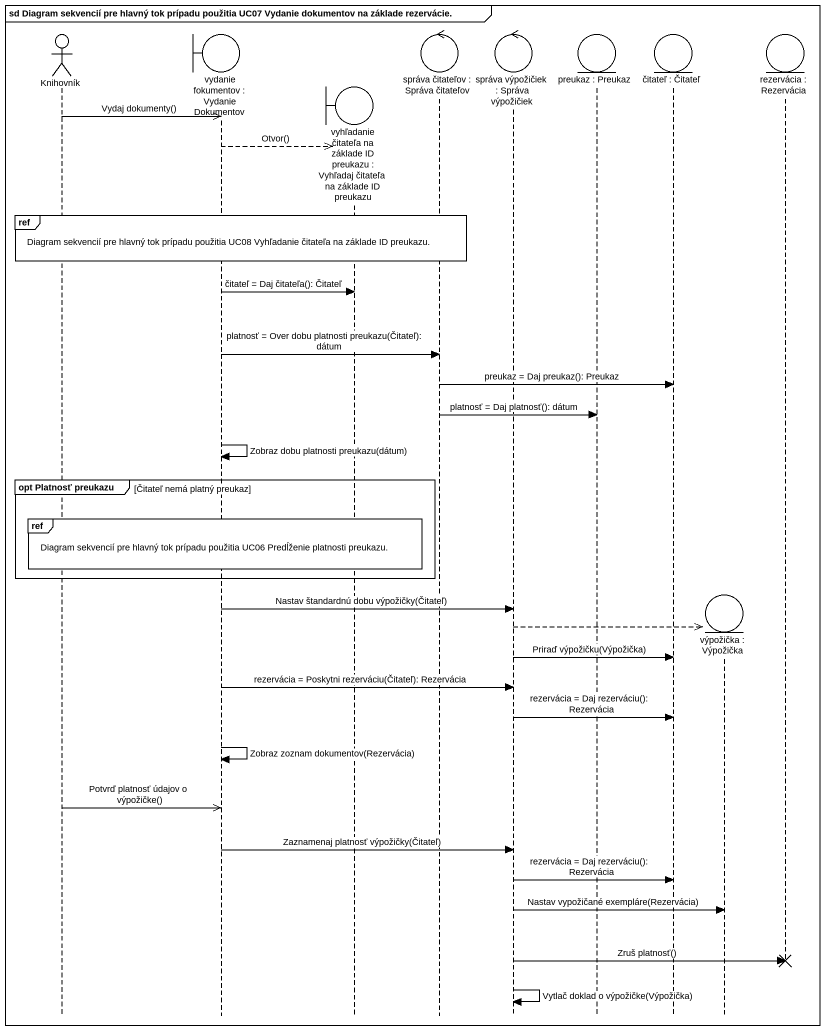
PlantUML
@startuml
mainframe sd Diagram sekvencií pre hlavný tok prípadu použitia UC07 Vydanie dokumentov na základe rezervácie.
hide footbox
actor Knihovník
boundary "vydanie fokumentov : Vydanie Dokumentov" as vydanie_fokumentov
boundary "vyhľadanie čitateľa na základe ID preukazu : Vyhľadaj čitateľa na základe ID preukazu" as vyhľadanie_čitateľa_na
control "správa čitateľov : Správa čitateľov" as správa_čitateľov
control "správa výpožičiek : Správa výpožičiek" as správa_výpožičiek
entity "preukaz : Preukaz" as preukaz
entity "čitateľ : Čitateľ" as čitateľ
entity "výpožička : Výpožička" as výpožička
entity "rezervácia : Rezervácia" as rezervácia

Knihovník ->> vydanie_fokumentov : Vydaj dokumenty()
vydanie_fokumentov -->> vyhľadanie_čitateľa_na ** : Otvor()
ref over Knihovník, vydanie_fokumentov, vyhľadanie_čitateľa_na, správa_čitateľov : Diagram sekvencií pre hlavný tok prípadu použitia UC08 Vyhľadanie čitateľa na základe ID preukazu.
vydanie_fokumentov -> vyhľadanie_čitateľa_na : čitateľ = Daj čitateľa(): Čitateľ
vydanie_fokumentov -> správa_čitateľov : platnosť = Over dobu platnosti preukazu(Čitateľ): dátum
správa_čitateľov -> čitateľ : preukaz = Daj preukaz(): Preukaz
správa_čitateľov -> preukaz : platnosť = Daj platnosť(): dátum
vydanie_fokumentov -> vydanie_fokumentov : Zobraz dobu platnosti preukazu(dátum)
group opt Platnosť preukazu [Čitateľ nemá platný preukaz]
  ref over Knihovník, vydanie_fokumentov, vyhľadanie_čitateľa_na : Diagram sekvencií pre hlavný tok prípadu použitia UC06 Predĺženie platnosti preukazu.
end
vydanie_fokumentov -> správa_výpožičiek : Nastav štandardnú dobu výpožičky(Čitateľ)
správa_výpožičiek -->> výpožička **
správa_výpožičiek -> čitateľ : Priraď výpožičku(Výpožička)
vydanie_fokumentov -> správa_výpožičiek : rezervácia = Poskytni rezerváciu(Čitateľ): Rezervácia
správa_výpožičiek -> čitateľ : rezervácia = Daj rezerváciu(): Rezervácia
vydanie_fokumentov -> vydanie_fokumentov : Zobraz zoznam dokumentov(Rezervácia)
Knihovník ->> vydanie_fokumentov : Potvrď platnosť údajov o výpožičke()
vydanie_fokumentov -> správa_výpožičiek : Zaznamenaj platnosť výpožičky(Čitateľ)
správa_výpožičiek -> čitateľ : rezervácia = Daj rezerváciu(): Rezervácia
správa_výpožičiek -> výpožička : Nastav vypožičané exempláre(Rezervácia)
správa_výpožičiek -> rezervácia !! : Zruš platnosť()
správa_výpožičiek -> správa_výpožičiek : Vytlač doklad o výpožičke(Výpožička)
@enduml
